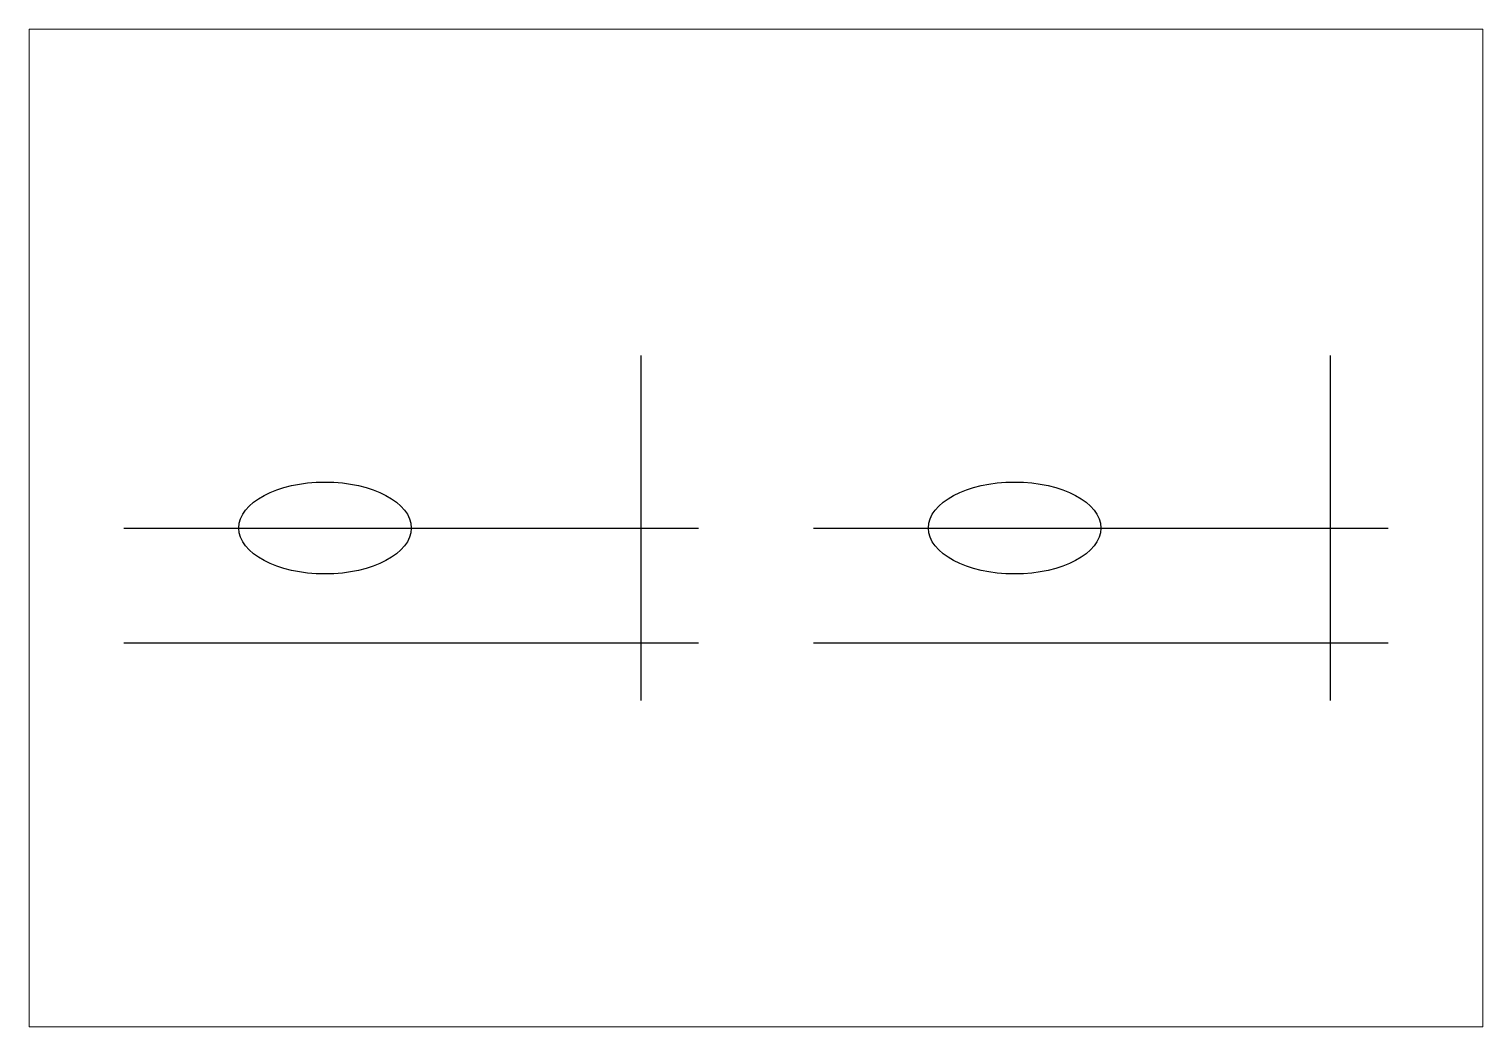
# Paper-space layout 'Layout2' of a CAD drawing. Header units: millimetres. Extents: x 0 to 277, y 0 to 190.
# The model-space entities are those that its viewports show. They can reach past a viewport. Long polylines and large blocks are cut down to what shows.
import ezdxf

# ---------------------------------------------------------------- set-up
doc = ezdxf.new("R2010")
doc.units = ezdxf.units.MM
doc.layers.add('VIEWPORTS', color=7, linetype='Continuous', plot=False)

msp = doc.modelspace()

# ---------------------------------------------------------------- linework, layer by layer
for p, q in [((100, 0), (100, 60)), ((220, 0), (220, 60)), ((10, 30), (110, 30)), ((130, 30), (230, 30)), ((10, 10), (110, 10)), ((130, 10), (230, 10))]:
    msp.add_line(p, q)
for centre in [(45, 30), (165, 30)]:
    msp.add_ellipse(centre, major_axis=(15, 0), ratio=0.533333)

psp = doc.layouts.new('Layout2')

# ---------------------------------------------------------------- viewports
at = {"layer": 'VIEWPORTS'}
psp.add_viewport(center=(138.5, 95), size=(277, 190), view_center_point=(120, 30), view_height=173.5379, dxfattribs=at)

doc.saveas('drawing.dxf')
